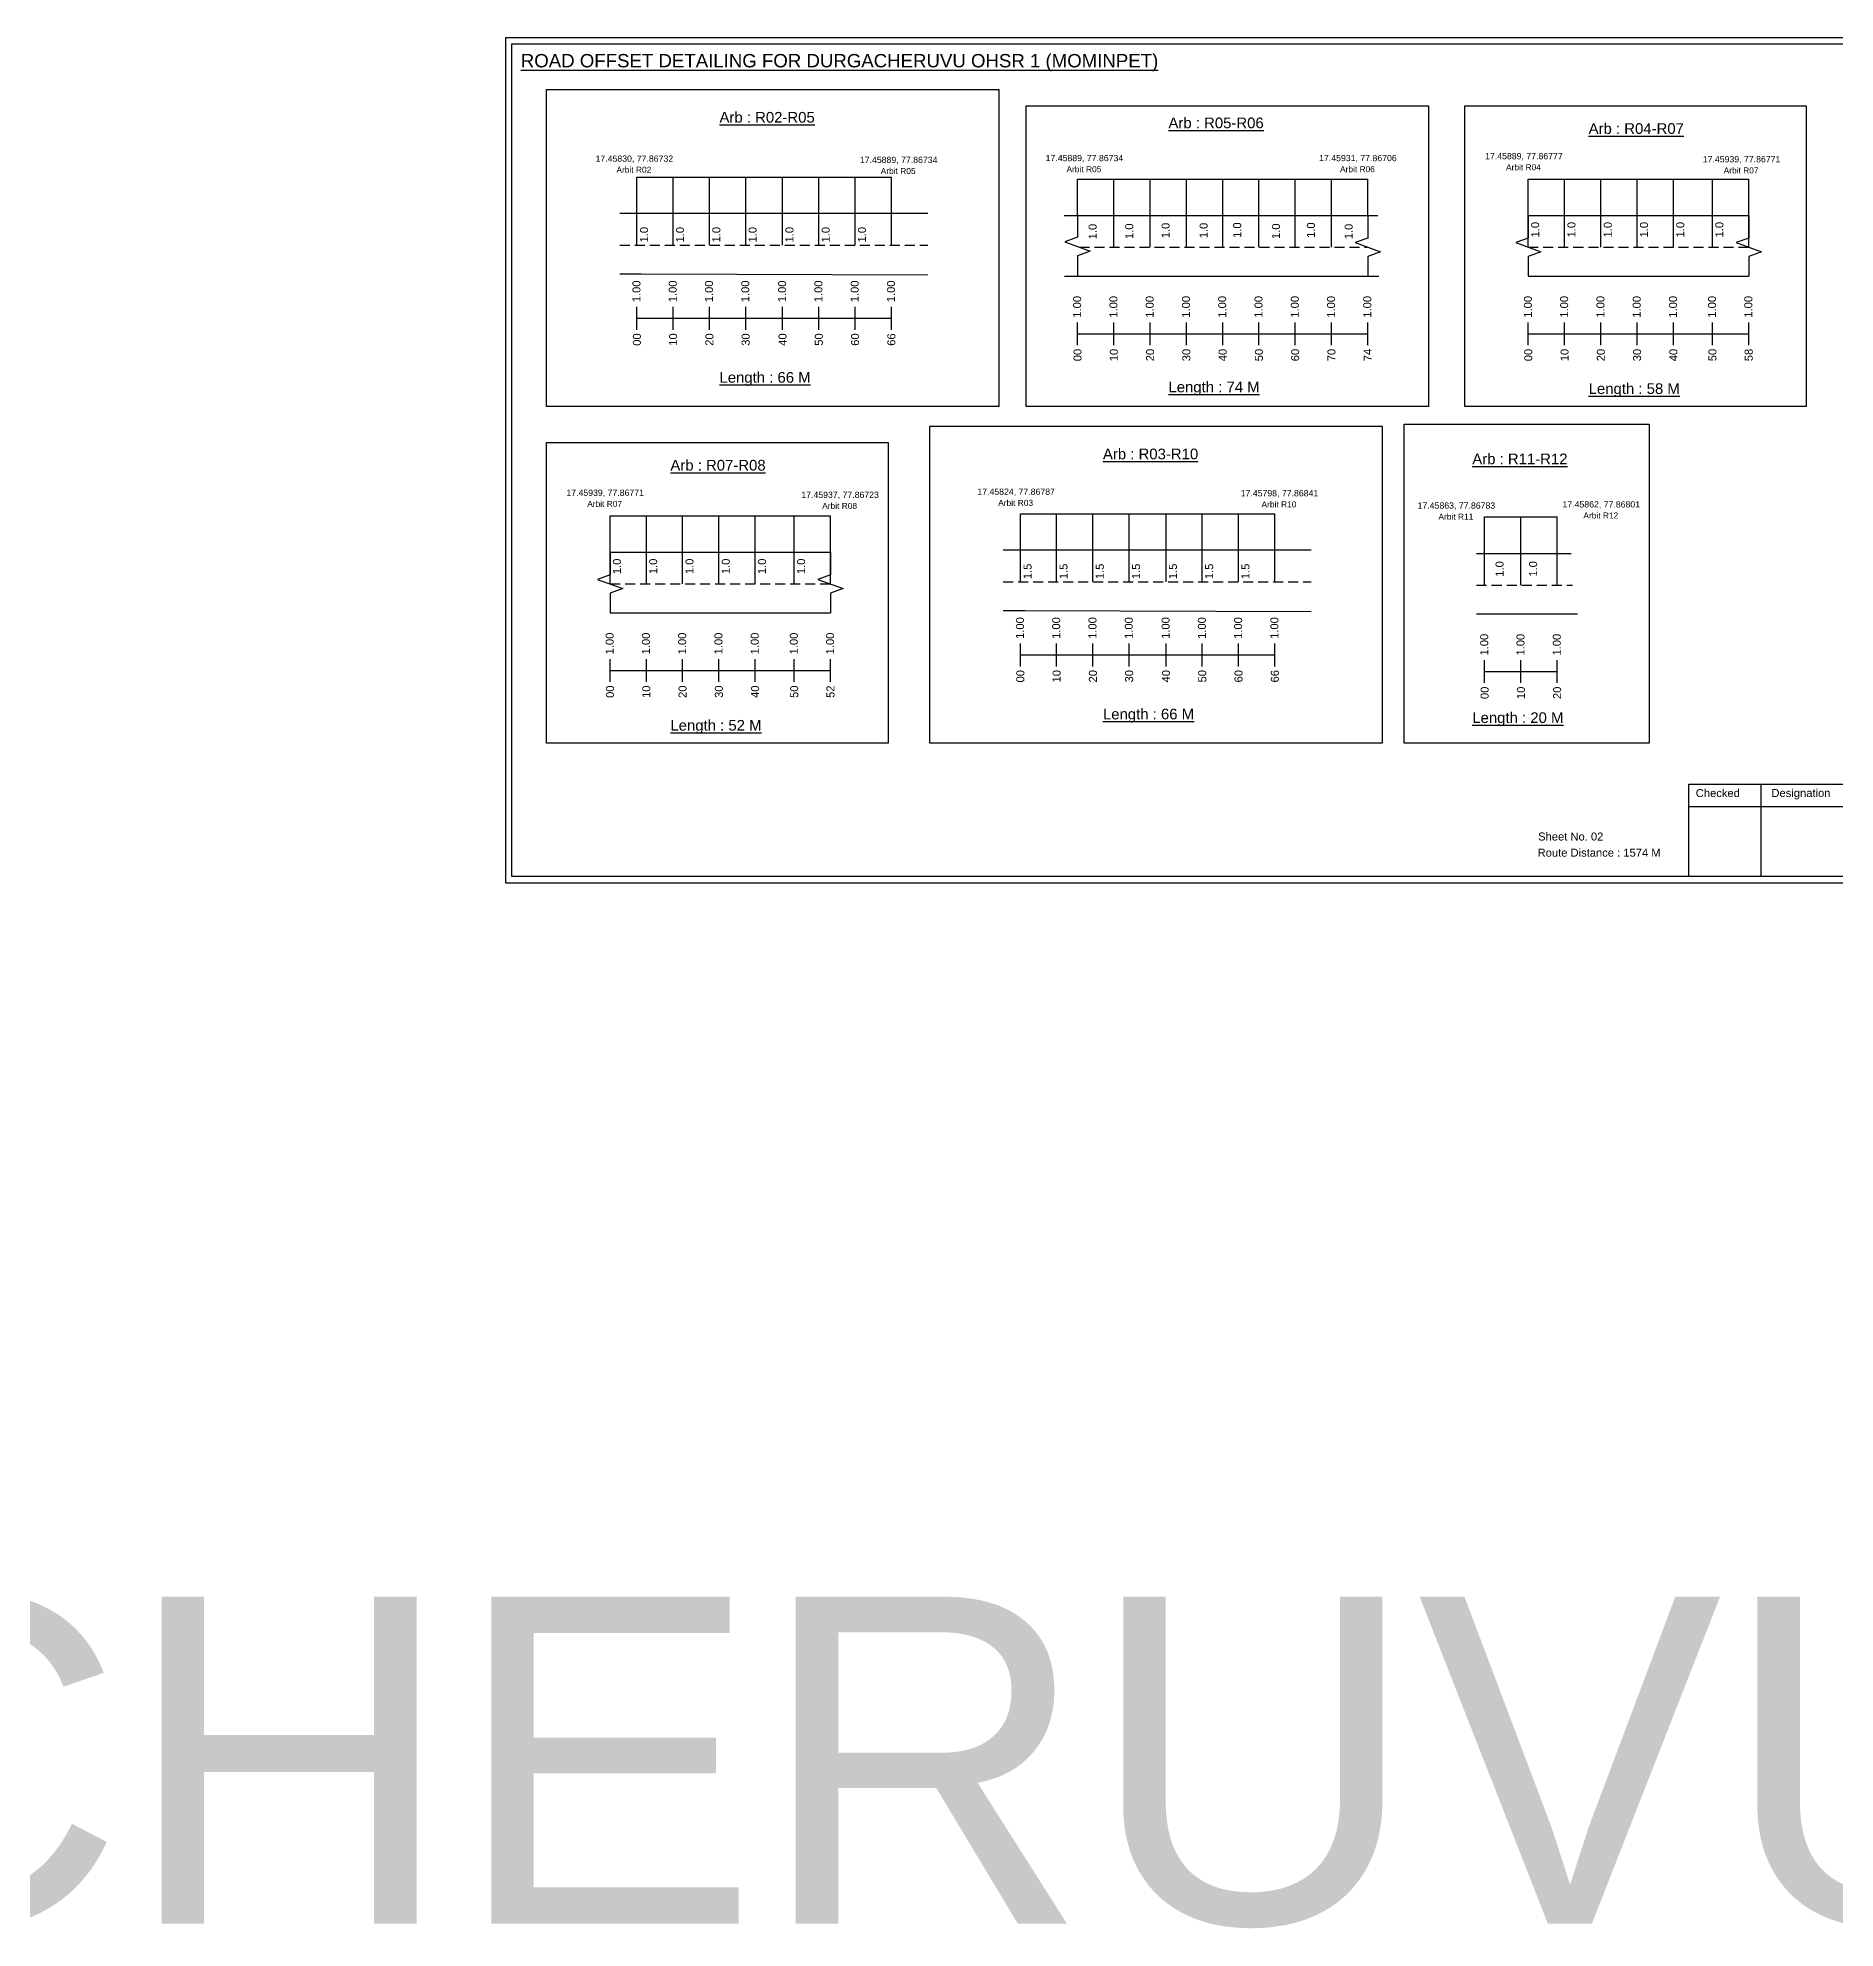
# Model space of a CAD drawing. Header units: inches. Extents: x 105 to 4124, y -559 to 3229.
# Drawn here: x 1952 to 2626, y 523 to 1231 of the extents above; entities that cross this region are included whole.
import ezdxf

# ---------------------------------------------------------------- set-up
doc = ezdxf.new("R2010")
doc.units = ezdxf.units.IN
doc.header["$MEASUREMENT"] = 0
doc.linetypes.add('DASHED2', pattern=[0.375, 0.25, -0.125])
doc.layers.add('PDF_Geometry', color=7, linetype='Continuous')
doc.layers.add('PDF_Text', color=5, linetype='Continuous')
doc.styles.add('PDF Arial', font='arial.ttf')
doc.styles.get("Standard").update_dxf_attribs({"font": 'arial.ttf'})

msp = doc.modelspace()

# ---------------------------------------------------------------- linework, layer by layer
at = {"color": 5}
for p, q in [((2176.5, 1179.16), (2271.92, 1179.17)), ((2341.73, 1178.37), (2450.53, 1178.38)), ((2510.73, 1178.38), (2593.38, 1178.38)), ((2166.44, 1052.17), (2249.1, 1052.17)), ((2320.28, 1052.95), (2415.7, 1052.96)), ((2494.36, 1051.73), (2521.56, 1051.73))]:
    msp.add_line(p, q, dxfattribs=at)
for p, q in [((2176.5, 1153.63), (2176.5, 1179.17)), ((2190.1, 1153.63), (2190.1, 1179.17)), ((2203.7, 1153.63), (2203.7, 1179.17)), ((2217.3, 1153.63), (2217.3, 1179.17)), ((2231.12, 1153.63), (2231.12, 1179.17)), ((2244.72, 1153.63), (2244.72, 1179.17)), ((2258.32, 1153.63), (2258.32, 1179.17)), ((2271.92, 1153.63), (2271.92, 1179.17)), ((2341.73, 1164.73), (2341.73, 1178.38)), ((2355.33, 1152.84), (2355.33, 1178.38)), ((2368.93, 1152.84), (2368.93, 1178.38)), ((2382.53, 1152.84), (2382.53, 1178.38)), ((2396.13, 1152.84), (2396.13, 1178.38)), ((2409.73, 1152.84), (2409.73, 1178.38)), ((2423.33, 1152.84), (2423.33, 1178.38)), ((2436.93, 1152.84), (2436.93, 1178.38)), ((2450.53, 1164.72), (2450.53, 1178.38)), ((2510.73, 1152.84), (2510.73, 1178.38)), ((2524.33, 1152.84), (2524.33, 1178.38)), ((2537.93, 1152.84), (2537.93, 1178.38)), ((2551.53, 1152.84), (2551.53, 1178.38)), ((2565.13, 1152.84), (2565.13, 1178.38)), ((2579.78, 1152.84), (2579.78, 1178.38)), ((2593.38, 1152.84), (2593.38, 1178.38)), ((2285.52, 1165.51), (2170.09, 1165.51)), ((2336.73, 1164.72), (2454.35, 1164.78)), ((2510.73, 1164.72), (2593.38, 1164.72)), ((2170.09, 1142.83), (2178.15, 1142.83)), ((2178.15, 1142.83), (2285.52, 1142.53)), ((2336.88, 1142.04), (2454.66, 1142.04)), ((2510.73, 1142.04), (2593.38, 1142.04)), ((2166.44, 1026.63), (2166.44, 1052.17)), ((2180.04, 1026.63), (2180.04, 1052.17)), ((2193.64, 1026.63), (2193.64, 1052.17)), ((2207.24, 1026.63), (2207.24, 1052.17)), ((2220.84, 1026.63), (2220.84, 1052.17)), ((2235.5, 1026.63), (2235.5, 1052.17)), ((2249.1, 1026.63), (2249.1, 1052.17)), ((2320.28, 1027.42), (2320.28, 1052.96)), ((2333.88, 1027.42), (2333.88, 1052.96)), ((2347.48, 1027.42), (2347.48, 1052.96)), ((2361.08, 1027.42), (2361.08, 1052.96)), ((2374.9, 1027.42), (2374.9, 1052.96)), ((2388.5, 1027.42), (2388.5, 1052.96)), ((2402.1, 1027.42), (2402.1, 1052.96)), ((2415.7, 1027.42), (2415.7, 1052.96)), ((2494.36, 1026.2), (2494.36, 1051.73)), ((2507.96, 1026.2), (2507.96, 1051.73)), ((2521.56, 1026.2), (2521.56, 1051.73)), ((2166.44, 1038.51), (2249.1, 1038.51)), ((2429.3, 1039.31), (2313.87, 1039.31)), ((2491.36, 1038.08), (2526.78, 1038.08)), ((2166.44, 1015.83), (2249.1, 1015.83)), ((2313.87, 1016.62), (2321.93, 1016.62)), ((2321.93, 1016.62), (2429.3, 1016.32)), ((2491.36, 1015.4), (2529.18, 1015.4))]:
    msp.add_line(p, q)
at = {"linetype": 'DASHED2', "ltscale": 15}
for p, q in [((2170.09, 1153.63), (2285.52, 1153.63)), ((2342.49, 1152.84), (2450.53, 1152.84)), ((2510.73, 1152.84), (2593.38, 1152.84)), ((2166.44, 1026.63), (2249.1, 1026.63)), ((2313.87, 1027.42), (2429.3, 1027.42)), ((2491.36, 1026.2), (2527.27, 1026.2))]:
    msp.add_line(p, q, dxfattribs=at)
at = {"color": 217, "true_color": 0x93278f}
for p, q in [((2176.5, 1121.94), (2176.5, 1130.49)), ((2190.1, 1121.94), (2190.1, 1130.49)), ((2203.7, 1121.94), (2203.7, 1130.49)), ((2217.3, 1121.94), (2217.3, 1130.49)), ((2231.12, 1121.94), (2231.12, 1130.49)), ((2244.72, 1121.94), (2244.72, 1130.49)), ((2258.32, 1121.94), (2258.32, 1130.49)), ((2271.92, 1121.94), (2271.92, 1130.49)), ((2176.5, 1126.21), (2271.92, 1126.27)), ((2341.73, 1116.14), (2341.73, 1124.7)), ((2341.73, 1120.41), (2450.53, 1120.41)), ((2355.33, 1116.14), (2355.33, 1124.7)), ((2368.93, 1116.14), (2368.93, 1124.7)), ((2382.53, 1116.14), (2382.53, 1124.7)), ((2396.13, 1116.14), (2396.13, 1124.7)), ((2409.73, 1116.14), (2409.73, 1124.7)), ((2423.33, 1116.14), (2423.33, 1124.7)), ((2436.93, 1116.14), (2436.93, 1124.7)), ((2450.53, 1116.14), (2450.53, 1124.7)), ((2510.73, 1116.14), (2510.73, 1124.7)), ((2510.73, 1120.41), (2593.38, 1120.42)), ((2524.33, 1116.14), (2524.33, 1124.7)), ((2537.93, 1116.14), (2537.93, 1124.7)), ((2551.53, 1116.14), (2551.53, 1124.7)), ((2565.13, 1116.14), (2565.13, 1124.7)), ((2579.78, 1116.15), (2579.78, 1124.7)), ((2593.38, 1116.15), (2593.38, 1124.7)), ((2320.28, 995.73), (2320.28, 1004.28)), ((2320.28, 1000), (2415.7, 1000.06)), ((2333.88, 995.73), (2333.88, 1004.28)), ((2347.48, 995.73), (2347.48, 1004.28)), ((2361.08, 995.73), (2361.08, 1004.28)), ((2374.9, 995.73), (2374.9, 1004.28)), ((2388.5, 995.73), (2388.5, 1004.28)), ((2402.1, 995.73), (2402.1, 1004.28)), ((2415.7, 995.73), (2415.7, 1004.28)), ((2166.44, 989.93), (2166.44, 998.49)), ((2166.44, 994.2), (2249.1, 994.21)), ((2180.04, 989.93), (2180.04, 998.49)), ((2193.64, 989.93), (2193.64, 998.49)), ((2207.24, 989.93), (2207.24, 998.49)), ((2220.84, 989.93), (2220.84, 998.49)), ((2235.5, 989.94), (2235.5, 998.49)), ((2249.1, 989.94), (2249.1, 998.49)), ((2494.36, 989.5), (2494.36, 998.06)), ((2494.36, 993.77), (2521.56, 993.77)), ((2507.96, 989.5), (2507.96, 998.05)), ((2521.56, 989.5), (2521.56, 998.05))]:
    msp.add_line(p, q, dxfattribs=at)
for points in [[(2142.58, 1212), (2312.19, 1212), (2312.19, 1093.18), (2142.58, 1093.18)], [(2322.5, 1205.86), (2473.35, 1205.86), (2473.35, 1093.18), (2322.5, 1093.18)], [(2486.87, 1205.86), (2614.96, 1205.86), (2614.96, 1093.18), (2486.87, 1093.18)], [(2286.35, 1085.79), (2455.97, 1085.79), (2455.97, 966.97), (2286.35, 966.97)], [(2464.15, 1086.57), (2556.09, 1086.57), (2556.09, 966.97), (2464.15, 966.97)], [(2142.58, 1079.65), (2270.67, 1079.65), (2270.67, 966.97), (2142.58, 966.97)]]:
    msp.add_lwpolyline(points, close=True)
at = {"linetype": 'Continuous'}
for points in [[(2341.71, 1165.01), (2341.71, 1156.58), (2336.97, 1154.85), (2346.45, 1151.4), (2341.71, 1149.67), (2341.71, 1142.32)], [(2450.53, 1164.72), (2450.53, 1156.29), (2445.79, 1154.57), (2455.27, 1151.11), (2450.53, 1149.39), (2450.53, 1142.04)], [(2510.73, 1164.72), (2510.73, 1156.29), (2505.99, 1154.57), (2515.47, 1151.11), (2510.73, 1149.39), (2510.73, 1142.04)], [(2593.38, 1164.72), (2593.38, 1156.29), (2588.64, 1154.57), (2598.13, 1151.11), (2593.38, 1149.39), (2593.38, 1142.04)], [(2166.44, 1038.51), (2166.44, 1030.08), (2161.7, 1028.36), (2171.19, 1024.9), (2166.44, 1023.18), (2166.44, 1015.83)], [(2249.1, 1038.51), (2249.1, 1030.08), (2244.35, 1028.36), (2253.84, 1024.9), (2249.1, 1023.18), (2249.1, 1015.83)]]:
    msp.add_lwpolyline(points, dxfattribs=at)
at = {"layer": 'PDF_Geometry'}
for points in [[(2127.19, 1231.36), (2127.19, 914.65), (2663.66, 914.65), (2663.66, 1231.36)], [(2129.51, 1229.04), (2129.51, 917.07), (2661.24, 917.07), (2661.24, 1229.04)]]:
    msp.add_lwpolyline(points, close=True, dxfattribs=at)
at = {"layer": 'PDF_Geometry', "color": 242, "true_color": 0xcc1f26}
msp.add_lwpolyline([(2661.24, 916.98), (2570.9, 916.98), (2570.9, 951.59), (2661.24, 951.59)], close=True, dxfattribs=at)
for points in [[(2597.88, 951.59), (2597.88, 916.98)], [(2570.9, 943.22), (2661.24, 943.22)]]:
    msp.add_lwpolyline(points, dxfattribs=at)

# ---------------------------------------------------------------- texts
at = {"color": 242, "true_color": 0xcd2027}
for s, height, p in [('%%UROAD OFFSET DETAILING FOR DURGACHERUVU OHSR 1 (MOMINPET)', 5, (2132.97, 1220.29)), ('%%UArb : R02-R05', 4, (2207.47, 1199.57)), ('%%UArb : R05-R06', 4, (2375.81, 1197.47)), ('%%UArb : R04-R07', 4, (2533.35, 1195.35)), ('%%ULength : 66 M', 4, (2207.47, 1102.07)), ('%%ULength : 74 M', 4, (2375.81, 1098.47)), ('%%ULength : 58 M', 4, (2533.35, 1097.85)), ('%%UArb : R03-R10', 4, (2351.24, 1073.36)), ('%%UArb : R07-R08', 4, (2189.06, 1069.14)), ('%%UArb : R11-R12', 4, (2489.72, 1071.51)), ('%%ULength : 66 M', 4, (2351.24, 975.86)), ('%%ULength : 20 M', 4, (2489.72, 974.51)), ('%%ULength : 52 M', 4, (2189.06, 971.64))]:
    msp.add_text(s, height=height, dxfattribs=at).set_placement(p)
at = {"color": 5}
for s, height, p in [('17.45830, 77.86732', 2.34, (2161, 1184.9)), ('17.45889, 77.86734', 2.34, (2260.1, 1184.43)), ('17.45889, 77.86734', 2.34, (2329.75, 1185.12)), ('17.45931, 77.86706', 2.34, (2432.3, 1185.12)), ('17.45889, 77.86777', 2.34, (2494.54, 1185.84)), ('Arbit R04', 2.246, (2502.36, 1181.71)), ('17.45939, 77.86771', 2.34, (2576.14, 1184.66)), ('Arbit R02', 2.246, (2168.82, 1180.77)), ('Arbit R05', 2.246, (2267.92, 1180.3)), ('Arbit R05', 2.246, (2337.57, 1180.99)), ('Arbit R06', 2.246, (2440.12, 1180.99)), ('Arbit R07', 2.246, (2583.96, 1180.53)), ('17.45939, 77.86771', 2.34, (2150.06, 1059.65)), ('Arbit R07', 2.246, (2157.88, 1055.53)), ('17.45937, 77.86723', 2.34, (2238.15, 1058.89)), ('Arbit R08', 2.246, (2245.97, 1054.76)), ('17.45824, 77.86787', 2.34, (2304.15, 1060.04)), ('Arbit R03', 2.246, (2311.97, 1055.91)), ('17.45798, 77.86841', 2.34, (2402.88, 1059.46)), ('Arbit R10', 2.246, (2410.7, 1055.33)), ('17.45863, 77.86783', 2.34, (2469.22, 1054.85)), ('17.45862, 77.86801', 2.34, (2523.54, 1055.3)), ('Arbit R11', 2.246, (2477.04, 1050.72)), ('Arbit R12', 2.246, (2531.36, 1051.17))]:
    msp.add_text(s, height=height, dxfattribs=at).set_placement(p)
for s, p in [('1.0', (2180.68, 1154.63)), ('1.0', (2194.17, 1154.63)), ('1.0', (2207.77, 1154.63)), ('1.0', (2221.37, 1154.63)), ('1.0', (2235.19, 1154.63)), ('1.0', (2248.79, 1154.63)), ('1.0', (2262.39, 1154.63)), ('1.0', (2348.86, 1155.82)), ('1.0', (2362.61, 1155.95)), ('1.0', (2376.23, 1156.21)), ('1.0', (2390.49, 1156.21)), ('1.0', (2403.08, 1156.34)), ('1.0', (2417.6, 1155.95)), ('1.0', (2430.7, 1156.34)), ('1.0', (2444.86, 1155.84)), ('1.0', (2514.8, 1156.51)), ('1.0', (2528.4, 1156.51)), ('1.0', (2542, 1156.51)), ('1.0', (2555.6, 1156.51)), ('1.0', (2569.2, 1156.51)), ('1.0', (2583.85, 1156.52)), ('1.0', (2170.51, 1030.3)), ('1.0', (2184.11, 1030.3)), ('1.0', (2197.71, 1030.3)), ('1.0', (2211.31, 1030.3)), ('1.0', (2224.91, 1030.3)), ('1.0', (2239.56, 1030.31)), ('1.0', (2501.44, 1029.34)), ('1.0', (2514.03, 1029.37)), ('1.5', (2324.46, 1028.42)), ('1.5', (2337.95, 1028.42)), ('1.5', (2351.55, 1028.42)), ('1.5', (2365.15, 1028.42)), ('1.5', (2378.96, 1028.42)), ('1.5', (2392.56, 1028.42)), ('1.5', (2406.16, 1028.42))]:
    msp.add_text(s, height=3, rotation=90).set_placement(p)
at = {"color": 217, "true_color": 0x93278f}
for s, p in [('1.00', (2177.83, 1132.23)), ('1.00', (2191.43, 1132.23)), ('1.00', (2205.03, 1132.23)), ('1.00', (2218.63, 1132.23)), ('1.00', (2232.45, 1132.23)), ('1.00', (2246.05, 1132.23)), ('1.00', (2259.65, 1132.23)), ('1.00', (2273.25, 1132.23)), ('1.00', (2343.06, 1126.44)), ('1.00', (2356.66, 1126.44)), ('1.00', (2370.26, 1126.44)), ('1.00', (2383.86, 1126.44)), ('1.00', (2397.46, 1126.44)), ('1.00', (2411.06, 1126.44)), ('1.00', (2424.66, 1126.44)), ('1.00', (2438.26, 1126.44)), ('1.00', (2451.86, 1126.44)), ('1.00', (2512.06, 1126.44)), ('1.00', (2525.66, 1126.44)), ('1.00', (2539.26, 1126.44)), ('1.00', (2552.86, 1126.44)), ('1.00', (2566.46, 1126.44)), ('1.00', (2581.11, 1126.44)), ('1.00', (2594.71, 1126.44)), ('00', (2177.98, 1115.91)), ('10', (2191.58, 1115.91)), ('20', (2205.18, 1115.91)), ('30', (2218.78, 1115.91)), ('40', (2232.6, 1115.91)), ('50', (2246.2, 1115.91)), ('60', (2259.8, 1115.91)), ('66', (2273.4, 1115.91)), ('00', (2343.21, 1110.11)), ('10', (2356.81, 1110.11)), ('20', (2370.41, 1110.11)), ('30', (2384.01, 1110.11)), ('40', (2397.61, 1110.11)), ('50', (2411.21, 1110.11)), ('60', (2424.81, 1110.11)), ('70', (2438.41, 1110.11)), ('74', (2452.01, 1110.11)), ('00', (2512.21, 1110.11)), ('10', (2525.81, 1110.11)), ('20', (2539.41, 1110.11)), ('30', (2553.01, 1110.11)), ('40', (2566.61, 1110.11)), ('50', (2581.26, 1110.12)), ('58', (2594.86, 1110.12)), ('1.00', (2321.61, 1006.02)), ('1.00', (2335.21, 1006.02)), ('1.00', (2348.81, 1006.02)), ('1.00', (2362.41, 1006.02)), ('1.00', (2376.22, 1006.02)), ('1.00', (2389.82, 1006.02)), ('1.00', (2403.42, 1006.02)), ('1.00', (2417.02, 1006.02)), ('1.00', (2167.77, 1000.23)), ('1.00', (2181.37, 1000.23)), ('1.00', (2194.97, 1000.23)), ('1.00', (2208.57, 1000.23)), ('1.00', (2222.17, 1000.23)), ('1.00', (2236.82, 1000.23)), ('1.00', (2250.42, 1000.23)), ('1.00', (2495.69, 999.79)), ('1.00', (2509.29, 999.79)), ('1.00', (2522.89, 999.79)), ('00', (2321.76, 989.7)), ('10', (2335.36, 989.7)), ('20', (2348.96, 989.7)), ('30', (2362.56, 989.7)), ('40', (2376.37, 989.7)), ('50', (2389.97, 989.7)), ('60', (2403.57, 989.7)), ('66', (2417.17, 989.7)), ('00', (2167.92, 983.91)), ('10', (2181.52, 983.91)), ('20', (2195.12, 983.91)), ('30', (2208.72, 983.91)), ('40', (2222.32, 983.91)), ('50', (2236.97, 983.91)), ('52', (2250.57, 983.91)), ('00', (2495.84, 983.47)), ('10', (2509.44, 983.47)), ('20', (2523.04, 983.47))]:
    msp.add_text(s, height=3, rotation=90, dxfattribs=at).set_placement(p)
for s, height, p in [('Sheet No. 02', 3, (2514.4, 930.45)), ('Route Distance : 1574 M', 3, (2514.21, 924.4)), ('DURGACHERUVU 2', 122.5352, (1242.52, 524.45))]:
    msp.add_text(s, height=height).set_placement(p)
at = {"layer": 'PDF_Text', "color": 7, "attachment_point": 7, "style": 'PDF Arial'}
for s, insert, char_height in [('Checked', (2573.51, 946.7), 3.001), ('Designation', (2601.88, 945.87), 3.0006)]:
    msp.add_mtext(s, dxfattribs=dict(at, insert=insert, char_height=char_height))

doc.saveas('drawing.dxf')
